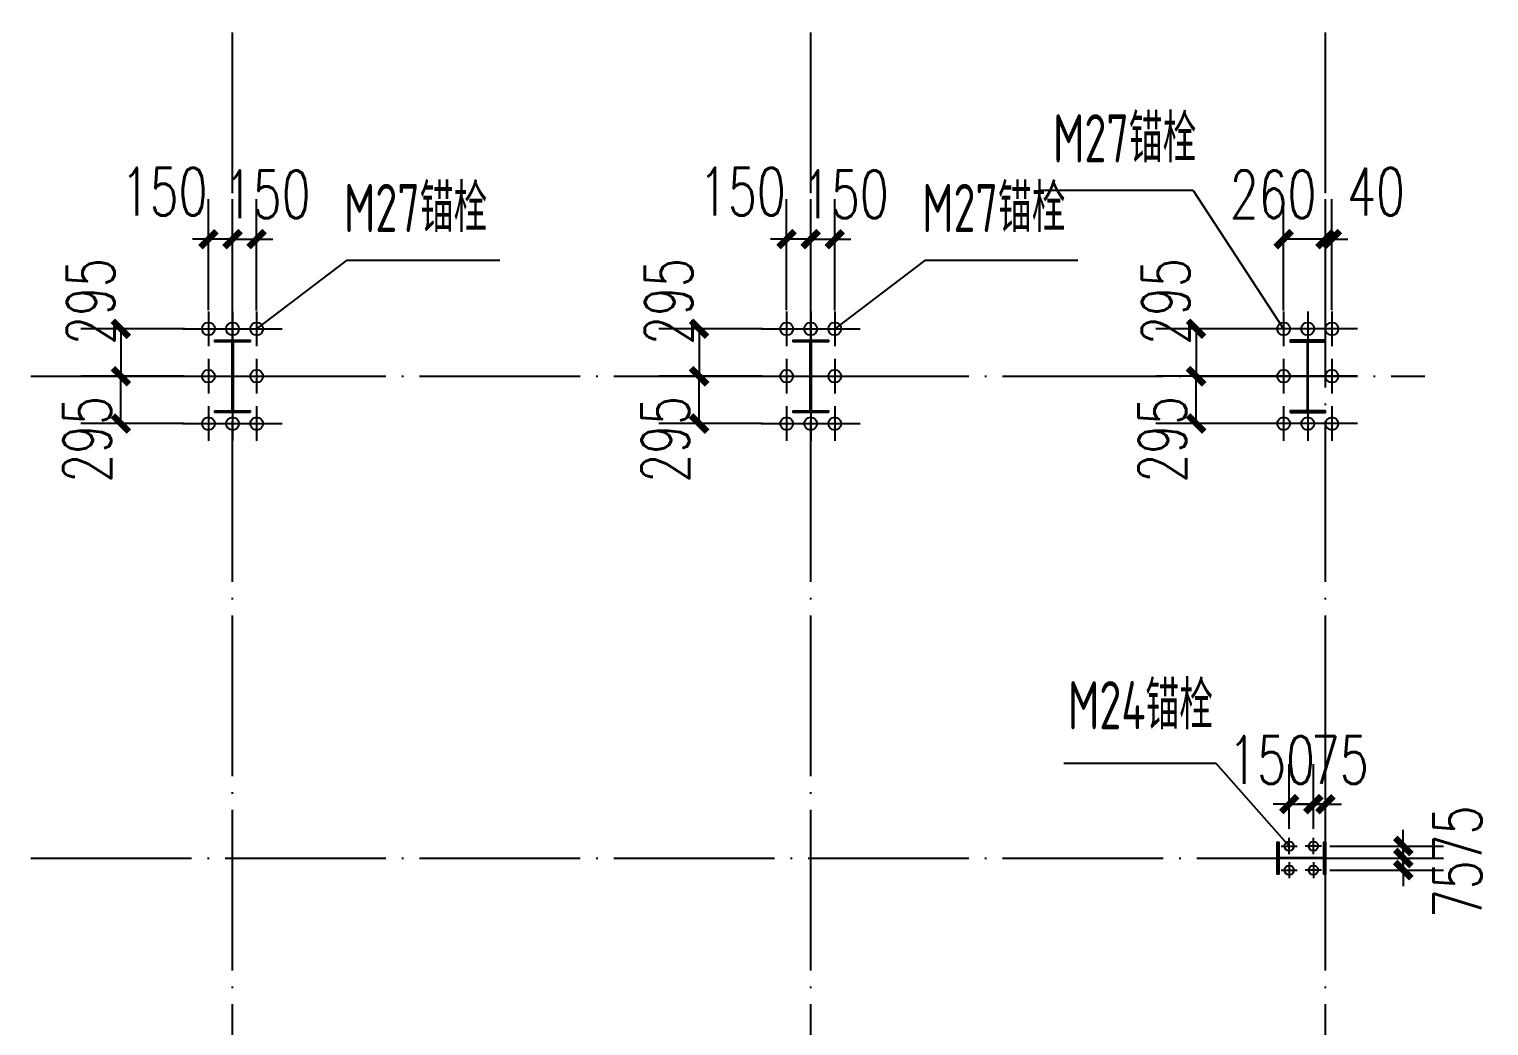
# Model space of a CAD drawing. Extents: x -33967 to 1773478, y -1022458 to -784650.
# Drawn here: x 576711 to 594888, y -994705 to -982296 of the extents above; entities that cross this region are included whole.
import ezdxf
from ezdxf.enums import TextEntityAlignment as Align

# ---------------------------------------------------------------- set-up
doc = ezdxf.new("R2010")
doc.units = 0
doc.header["$LTSCALE"] = 1000
doc.header["$MEASUREMENT"] = 0
doc.linetypes.add('DOTE', pattern=[2.42, 2, -0.2, 0.02, -0.2])
for name, color, linetype in [('AXIS', 3, 'Continuous'), ('DOTE', 1, 'DOTE'), ('GZ', 50, 'Continuous'), ('TEXT', 7, 'Continuous')]:
    doc.layers.add(name, color=color, linetype=linetype)
doc.styles.add('_TCH_DIM_T3', font='SIMPLEX', dxfattribs={"width": 0.705882, "bigfont": 'GBCBIG'})
doc.styles.add('TSSD_Label', font='tssdeng.shx', dxfattribs={"width": 0.7, "bigfont": 'hztxt.shx'})
doc.dimstyles.new('TCH-200-2', dxfattribs={"dimtxt": 595, "dimasz": 200, "dimexe": 500, "dimexo": 600, "dimgap": 252.5, "dimtad": 1, "dimdec": 0, "dimlfac": 0.5, "dimzin": 0, "dimdsep": 46, "dimtxsty": '_TCH_DIM_T3', "dimblk": 'ARCHTICK', "dimcen": 0.09, "dimclrd": 124, "dimclre": 124, "dimclrt": 7, "dimazin": 2, "dimtfac": 1, "dimtdec": 0, "dimtix": 1, "dimtmove": 2, "dimatfit": 3, "dimfxl": 1, "dimtolj": 1, "dimtzin": 0, "dimarcsym": 0})

# ---------------------------------------------------------------- blocks, each defined once
blk = doc.blocks.new('_ArchTick')
at = {"color": 0, "linetype": 'ByBlock', "const_width": 0.4}
blk.add_lwpolyline([(-0.5, -0.5), (0.5, 0.5)], dxfattribs=at)
blk = doc.blocks.new('*D1445')
at = {"color": 124, "linetype": 'ByBlock', "lineweight": -2, "transparency": 16777216}
for p, q in [((578643, -986026), (577353, -986026)), ((577853, -986026), (577853, -986617)), ((578640, -986617), (577353, -986617))]:
    blk.add_line(p, q, dxfattribs=at)
at = {"layer": 'Defpoints', "color": 0, "linetype": 'ByBlock', "transparency": 16777216}
for p in [(579243, -986026), (577853, -986617), (579240, -986617)]:
    blk.add_point(p, dxfattribs=at)
at = {"color": 124, "linetype": 'ByBlock', "lineweight": -2, "transparency": 16777216, "xscale": 200, "yscale": 200, "zscale": 200}
for p, rotation in [((577853, -986026), 90), ((577853, -986617), 270)]:
    blk.add_blockref('_ArchTick', p, dxfattribs=dict(at, rotation=rotation))
at = {"color": 7, "linetype": 'ByBlock', "transparency": 16777216, "insert": (577475, -985686), "char_height": 595, "attachment_point": 5, "rotation": 90, "style": '_TCH_DIM_T3'}
blk.add_mtext('\\A1;295', dxfattribs=at)
blk = doc.blocks.new('*D1446')
at = {"color": 124, "linetype": 'ByBlock', "lineweight": -2, "transparency": 16777216}
for p, q in [((579243, -985792), (579243, -984410)), ((579543, -985800), (579543, -984410)), ((579243, -984910), (579043, -984910)), ((579243, -984910), (579543, -984910)), ((579543, -984910), (579743, -984910))]:
    blk.add_line(p, q, dxfattribs=at)
at = {"layer": 'Defpoints', "color": 0, "linetype": 'ByBlock', "transparency": 16777216}
for p in [(579543, -984910), (579243, -986392), (579543, -986400)]:
    blk.add_point(p, dxfattribs=at)
at = {"color": 124, "linetype": 'ByBlock', "lineweight": -2, "transparency": 16777216, "xscale": 200, "yscale": 200, "zscale": 200}
blk.add_blockref('_ArchTick', (579243, -984910), dxfattribs=at)
at = {"color": 124, "linetype": 'ByBlock', "lineweight": -2, "transparency": 16777216, "xscale": 200, "yscale": 200, "zscale": 200, "rotation": 180}
blk.add_blockref('_ArchTick', (579543, -984910), dxfattribs=at)
at = {"color": 7, "linetype": 'ByBlock', "transparency": 16777216, "insert": (579675, -984352), "char_height": 595, "attachment_point": 5, "style": '_TCH_DIM_T3'}
blk.add_mtext('\\A1;150', dxfattribs=at)
blk = doc.blocks.new('*D1447')
at = {"color": 124, "linetype": 'ByBlock', "lineweight": -2, "transparency": 16777216}
for p, q in [((578943, -985792), (578943, -984410)), ((579243, -985792), (579243, -984410)), ((578943, -984910), (578743, -984910)), ((579243, -984910), (578943, -984910)), ((579243, -984910), (579443, -984910))]:
    blk.add_line(p, q, dxfattribs=at)
at = {"layer": 'Defpoints', "color": 0, "linetype": 'ByBlock', "transparency": 16777216}
for p in [(578943, -984910), (578943, -986392), (579243, -986392)]:
    blk.add_point(p, dxfattribs=at)
at = {"color": 124, "linetype": 'ByBlock', "lineweight": -2, "transparency": 16777216, "xscale": 200, "yscale": 200, "zscale": 200}
blk.add_blockref('_ArchTick', (578943, -984910), dxfattribs=at)
at = {"color": 124, "linetype": 'ByBlock', "lineweight": -2, "transparency": 16777216, "xscale": 200, "yscale": 200, "zscale": 200, "rotation": 180}
blk.add_blockref('_ArchTick', (579243, -984910), dxfattribs=at)
at = {"color": 7, "linetype": 'ByBlock', "transparency": 16777216, "insert": (578392, -984319), "char_height": 595, "attachment_point": 5, "style": '_TCH_DIM_T3'}
blk.add_mtext('\\A1;150', dxfattribs=at)
blk = doc.blocks.new('*D1448')
at = {"color": 124, "linetype": 'ByBlock', "lineweight": -2, "transparency": 16777216}
for p, q in [((578640, -986617), (577353, -986617)), ((577853, -987206), (577853, -986617)), ((578640, -987206), (577353, -987206))]:
    blk.add_line(p, q, dxfattribs=at)
at = {"layer": 'Defpoints', "color": 0, "linetype": 'ByBlock', "transparency": 16777216}
for p in [(577853, -986617), (579240, -986617), (579240, -987206)]:
    blk.add_point(p, dxfattribs=at)
at = {"color": 124, "linetype": 'ByBlock', "lineweight": -2, "transparency": 16777216, "xscale": 200, "yscale": 200, "zscale": 200}
for p, rotation in [((577853, -986617), 90), ((577853, -987206), 270)]:
    blk.add_blockref('_ArchTick', p, dxfattribs=dict(at, rotation=rotation))
at = {"color": 7, "linetype": 'ByBlock', "transparency": 16777216, "insert": (577433, -987403), "char_height": 595, "attachment_point": 5, "rotation": 90, "style": '_TCH_DIM_T3'}
blk.add_mtext('\\A1;295', dxfattribs=at)
blk = doc.blocks.new('*D1449')
at = {"color": 124, "linetype": 'ByBlock', "lineweight": -2, "transparency": 16777216}
for p, q in [((585843, -986026), (584553, -986026)), ((585053, -986026), (585053, -986617)), ((585840, -986617), (584553, -986617))]:
    blk.add_line(p, q, dxfattribs=at)
at = {"layer": 'Defpoints', "color": 0, "linetype": 'ByBlock', "transparency": 16777216}
for p in [(586443, -986026), (585053, -986617), (586440, -986617)]:
    blk.add_point(p, dxfattribs=at)
at = {"color": 124, "linetype": 'ByBlock', "lineweight": -2, "transparency": 16777216, "xscale": 200, "yscale": 200, "zscale": 200}
for p, rotation in [((585053, -986026), 90), ((585053, -986617), 270)]:
    blk.add_blockref('_ArchTick', p, dxfattribs=dict(at, rotation=rotation))
at = {"color": 7, "linetype": 'ByBlock', "transparency": 16777216, "insert": (584675, -985686), "char_height": 595, "attachment_point": 5, "rotation": 90, "style": '_TCH_DIM_T3'}
blk.add_mtext('\\A1;295', dxfattribs=at)
blk = doc.blocks.new('*D1450')
at = {"color": 124, "linetype": 'ByBlock', "lineweight": -2, "transparency": 16777216}
for p, q in [((586443, -985792), (586443, -984410)), ((586743, -985800), (586743, -984410)), ((586443, -984910), (586243, -984910)), ((586443, -984910), (586743, -984910)), ((586743, -984910), (586943, -984910))]:
    blk.add_line(p, q, dxfattribs=at)
at = {"layer": 'Defpoints', "color": 0, "linetype": 'ByBlock', "transparency": 16777216}
for p in [(586743, -984910), (586443, -986392), (586743, -986400)]:
    blk.add_point(p, dxfattribs=at)
at = {"color": 124, "linetype": 'ByBlock', "lineweight": -2, "transparency": 16777216, "xscale": 200, "yscale": 200, "zscale": 200}
blk.add_blockref('_ArchTick', (586443, -984910), dxfattribs=at)
at = {"color": 124, "linetype": 'ByBlock', "lineweight": -2, "transparency": 16777216, "xscale": 200, "yscale": 200, "zscale": 200, "rotation": 180}
blk.add_blockref('_ArchTick', (586743, -984910), dxfattribs=at)
at = {"color": 7, "linetype": 'ByBlock', "transparency": 16777216, "insert": (586875, -984352), "char_height": 595, "attachment_point": 5, "style": '_TCH_DIM_T3'}
blk.add_mtext('\\A1;150', dxfattribs=at)
blk = doc.blocks.new('*D1451')
at = {"color": 124, "linetype": 'ByBlock', "lineweight": -2, "transparency": 16777216}
for p, q in [((586143, -985792), (586143, -984410)), ((586443, -985792), (586443, -984410)), ((586143, -984910), (585943, -984910)), ((586443, -984910), (586143, -984910)), ((586443, -984910), (586643, -984910))]:
    blk.add_line(p, q, dxfattribs=at)
at = {"layer": 'Defpoints', "color": 0, "linetype": 'ByBlock', "transparency": 16777216}
for p in [(586143, -984910), (586143, -986392), (586443, -986392)]:
    blk.add_point(p, dxfattribs=at)
at = {"color": 124, "linetype": 'ByBlock', "lineweight": -2, "transparency": 16777216, "xscale": 200, "yscale": 200, "zscale": 200}
blk.add_blockref('_ArchTick', (586143, -984910), dxfattribs=at)
at = {"color": 124, "linetype": 'ByBlock', "lineweight": -2, "transparency": 16777216, "xscale": 200, "yscale": 200, "zscale": 200, "rotation": 180}
blk.add_blockref('_ArchTick', (586443, -984910), dxfattribs=at)
at = {"color": 7, "linetype": 'ByBlock', "transparency": 16777216, "insert": (585592, -984319), "char_height": 595, "attachment_point": 5, "style": '_TCH_DIM_T3'}
blk.add_mtext('\\A1;150', dxfattribs=at)
blk = doc.blocks.new('*D1452')
at = {"color": 124, "linetype": 'ByBlock', "lineweight": -2, "transparency": 16777216}
for p, q in [((585840, -986617), (584553, -986617)), ((585053, -987206), (585053, -986617)), ((585840, -987206), (584553, -987206))]:
    blk.add_line(p, q, dxfattribs=at)
at = {"layer": 'Defpoints', "color": 0, "linetype": 'ByBlock', "transparency": 16777216}
for p in [(585053, -986617), (586440, -986617), (586440, -987206)]:
    blk.add_point(p, dxfattribs=at)
at = {"color": 124, "linetype": 'ByBlock', "lineweight": -2, "transparency": 16777216, "xscale": 200, "yscale": 200, "zscale": 200}
for p, rotation in [((585053, -986617), 90), ((585053, -987206), 270)]:
    blk.add_blockref('_ArchTick', p, dxfattribs=dict(at, rotation=rotation))
at = {"color": 7, "linetype": 'ByBlock', "transparency": 16777216, "insert": (584633, -987403), "char_height": 595, "attachment_point": 5, "rotation": 90, "style": '_TCH_DIM_T3'}
blk.add_mtext('\\A1;295', dxfattribs=at)
blk = doc.blocks.new('*D1453')
at = {"color": 124, "linetype": 'ByBlock', "lineweight": -2, "transparency": 16777216}
for p, q in [((592033, -986026), (590743, -986026)), ((591243, -986026), (591243, -986617)), ((592030, -986617), (590743, -986617))]:
    blk.add_line(p, q, dxfattribs=at)
at = {"layer": 'Defpoints', "color": 0, "linetype": 'ByBlock', "transparency": 16777216}
for p in [(592633, -986026), (591243, -986617), (592630, -986617)]:
    blk.add_point(p, dxfattribs=at)
at = {"color": 124, "linetype": 'ByBlock', "lineweight": -2, "transparency": 16777216, "xscale": 200, "yscale": 200, "zscale": 200}
for p, rotation in [((591243, -986026), 90), ((591243, -986617), 270)]:
    blk.add_blockref('_ArchTick', p, dxfattribs=dict(at, rotation=rotation))
at = {"color": 7, "linetype": 'ByBlock', "transparency": 16777216, "insert": (590865, -985686), "char_height": 595, "attachment_point": 5, "rotation": 90, "style": '_TCH_DIM_T3'}
blk.add_mtext('\\A1;295', dxfattribs=at)
blk = doc.blocks.new('*D1454')
at = {"color": 124, "linetype": 'ByBlock', "lineweight": -2, "transparency": 16777216}
for p, q in [((592333, -985800), (592333, -984410)), ((592853, -985792), (592853, -984410)), ((592853, -984910), (592333, -984910))]:
    blk.add_line(p, q, dxfattribs=at)
at = {"layer": 'Defpoints', "color": 0, "linetype": 'ByBlock', "transparency": 16777216}
for p in [(592333, -984910), (592333, -986400), (592853, -986392)]:
    blk.add_point(p, dxfattribs=at)
at = {"color": 124, "linetype": 'ByBlock', "lineweight": -2, "transparency": 16777216, "xscale": 200, "yscale": 200, "zscale": 200, "rotation": 180}
blk.add_blockref('_ArchTick', (592333, -984910), dxfattribs=at)
at = {"color": 124, "linetype": 'ByBlock', "lineweight": -2, "transparency": 16777216, "xscale": 200, "yscale": 200, "zscale": 200}
blk.add_blockref('_ArchTick', (592853, -984910), dxfattribs=at)
at = {"color": 7, "linetype": 'ByBlock', "transparency": 16777216, "insert": (592201, -984352), "char_height": 595, "attachment_point": 5, "style": '_TCH_DIM_T3'}
blk.add_mtext('\\A1;260', dxfattribs=at)
blk = doc.blocks.new('*D1455')
at = {"color": 124, "linetype": 'ByBlock', "lineweight": -2, "transparency": 16777216}
for p, q in [((592853, -985792), (592853, -984410)), ((592933, -985792), (592933, -984410)), ((592853, -984910), (592653, -984910)), ((592853, -984910), (592933, -984910)), ((592933, -984910), (593133, -984910))]:
    blk.add_line(p, q, dxfattribs=at)
at = {"layer": 'Defpoints', "color": 0, "linetype": 'ByBlock', "transparency": 16777216}
for p in [(592933, -984910), (592853, -986392), (592933, -986392)]:
    blk.add_point(p, dxfattribs=at)
at = {"color": 124, "linetype": 'ByBlock', "lineweight": -2, "transparency": 16777216, "xscale": 200, "yscale": 200, "zscale": 200}
blk.add_blockref('_ArchTick', (592853, -984910), dxfattribs=at)
at = {"color": 124, "linetype": 'ByBlock', "lineweight": -2, "transparency": 16777216, "xscale": 200, "yscale": 200, "zscale": 200, "rotation": 180}
blk.add_blockref('_ArchTick', (592933, -984910), dxfattribs=at)
at = {"color": 7, "linetype": 'ByBlock', "transparency": 16777216, "insert": (593484, -984319), "char_height": 595, "attachment_point": 5, "style": '_TCH_DIM_T3'}
blk.add_mtext('\\A1;40', dxfattribs=at)
blk = doc.blocks.new('*D1456')
at = {"color": 124, "linetype": 'ByBlock', "lineweight": -2, "transparency": 16777216}
for p, q in [((592030, -986617), (590743, -986617)), ((591243, -987206), (591243, -986617)), ((592030, -987206), (590743, -987206))]:
    blk.add_line(p, q, dxfattribs=at)
at = {"layer": 'Defpoints', "color": 0, "linetype": 'ByBlock', "transparency": 16777216}
for p in [(591243, -986617), (592630, -986617), (592630, -987206)]:
    blk.add_point(p, dxfattribs=at)
at = {"color": 124, "linetype": 'ByBlock', "lineweight": -2, "transparency": 16777216, "xscale": 200, "yscale": 200, "zscale": 200}
for p, rotation in [((591243, -986617), 90), ((591243, -987206), 270)]:
    blk.add_blockref('_ArchTick', p, dxfattribs=dict(at, rotation=rotation))
at = {"color": 7, "linetype": 'ByBlock', "transparency": 16777216, "insert": (590823, -987403), "char_height": 595, "attachment_point": 5, "rotation": 90, "style": '_TCH_DIM_T3'}
blk.add_mtext('\\A1;295', dxfattribs=at)
blk = doc.blocks.new('*D1549')
at = {"color": 124, "linetype": 'ByBlock', "lineweight": -2, "transparency": 16777216}
for p, q in [((593823, -992466), (593823, -992266)), ((592908, -992466), (594323, -992466)), ((593823, -992466), (593823, -992616)), ((592908, -992616), (594323, -992616)), ((593823, -992616), (593823, -992816))]:
    blk.add_line(p, q, dxfattribs=at)
at = {"layer": 'Defpoints', "color": 0, "linetype": 'ByBlock', "transparency": 16777216}
for p in [(592308, -992466), (592308, -992616), (593823, -992616)]:
    blk.add_point(p, dxfattribs=at)
at = {"color": 124, "linetype": 'ByBlock', "lineweight": -2, "transparency": 16777216, "xscale": 200, "yscale": 200, "zscale": 200}
for p, rotation in [((593823, -992466), 270), ((593823, -992616), 90)]:
    blk.add_blockref('_ArchTick', p, dxfattribs=dict(at, rotation=rotation))
at = {"color": 7, "linetype": 'ByBlock', "transparency": 16777216, "insert": (594498, -992323), "char_height": 595, "attachment_point": 5, "rotation": 90, "style": '_TCH_DIM_T3'}
blk.add_mtext('\\A1;75', dxfattribs=at)
blk = doc.blocks.new('*D1550')
at = {"color": 124, "linetype": 'ByBlock', "lineweight": -2, "transparency": 16777216}
for p, q in [((593823, -992616), (593823, -992416)), ((592908, -992616), (594323, -992616)), ((593823, -992766), (593823, -992616)), ((592908, -992766), (594323, -992766)), ((593823, -992766), (593823, -992966))]:
    blk.add_line(p, q, dxfattribs=at)
at = {"layer": 'Defpoints', "color": 0, "linetype": 'ByBlock', "transparency": 16777216}
for p in [(592308, -992616), (593823, -992616), (592308, -992766)]:
    blk.add_point(p, dxfattribs=at)
at = {"color": 124, "linetype": 'ByBlock', "lineweight": -2, "transparency": 16777216, "xscale": 200, "yscale": 200, "zscale": 200}
for p, rotation in [((593823, -992616), 270), ((593823, -992766), 90)]:
    blk.add_blockref('_ArchTick', p, dxfattribs=dict(at, rotation=rotation))
at = {"color": 7, "linetype": 'ByBlock', "transparency": 16777216, "insert": (594498, -993005), "char_height": 595, "attachment_point": 5, "rotation": 90, "style": '_TCH_DIM_T3'}
blk.add_mtext('\\A1;75', dxfattribs=at)
blk = doc.blocks.new('*D1551')
at = {"color": 124, "linetype": 'ByBlock', "lineweight": -2, "transparency": 16777216}
for p, q in [((592703, -992252), (592703, -991445)), ((592853, -992252), (592853, -991445)), ((592703, -991945), (592503, -991945)), ((592853, -991945), (592703, -991945)), ((592853, -991945), (593053, -991945))]:
    blk.add_line(p, q, dxfattribs=at)
at = {"layer": 'Defpoints', "color": 0, "linetype": 'ByBlock', "transparency": 16777216}
for p in [(592703, -991945), (592703, -992852), (592853, -992852)]:
    blk.add_point(p, dxfattribs=at)
at = {"color": 124, "linetype": 'ByBlock', "lineweight": -2, "transparency": 16777216, "xscale": 200, "yscale": 200, "zscale": 200}
blk.add_blockref('_ArchTick', (592703, -991945), dxfattribs=at)
at = {"color": 124, "linetype": 'ByBlock', "lineweight": -2, "transparency": 16777216, "xscale": 200, "yscale": 200, "zscale": 200, "rotation": 180}
blk.add_blockref('_ArchTick', (592853, -991945), dxfattribs=at)
at = {"color": 7, "linetype": 'ByBlock', "transparency": 16777216, "insert": (593033, -991395), "char_height": 595, "attachment_point": 5, "style": '_TCH_DIM_T3'}
blk.add_mtext('\\A1;75', dxfattribs=at)
blk = doc.blocks.new('*D1552')
at = {"color": 124, "linetype": 'ByBlock', "lineweight": -2, "transparency": 16777216}
for p, q in [((592403, -992252), (592403, -991445)), ((592703, -992252), (592703, -991445)), ((592403, -991945), (592203, -991945)), ((592403, -991945), (592703, -991945)), ((592703, -991945), (592903, -991945))]:
    blk.add_line(p, q, dxfattribs=at)
at = {"layer": 'Defpoints', "color": 0, "linetype": 'ByBlock', "transparency": 16777216}
for p in [(592703, -991945), (592403, -992852), (592703, -992852)]:
    blk.add_point(p, dxfattribs=at)
at = {"color": 124, "linetype": 'ByBlock', "lineweight": -2, "transparency": 16777216, "xscale": 200, "yscale": 200, "zscale": 200}
blk.add_blockref('_ArchTick', (592403, -991945), dxfattribs=at)
at = {"color": 124, "linetype": 'ByBlock', "lineweight": -2, "transparency": 16777216, "xscale": 200, "yscale": 200, "zscale": 200, "rotation": 180}
blk.add_blockref('_ArchTick', (592703, -991945), dxfattribs=at)
at = {"color": 7, "linetype": 'ByBlock', "transparency": 16777216, "insert": (592183, -991395), "char_height": 595, "attachment_point": 5, "style": '_TCH_DIM_T3'}
blk.add_mtext('\\A1;150', dxfattribs=at)

msp = doc.modelspace()

# ---------------------------------------------------------------- linework, layer by layer
for centre, radius in [((578943.2, -986026.4), 80), ((579243.2, -986026.4), 80), ((579543.2, -986026.4), 80), ((586143.2, -986026.4), 80), ((586443.2, -986026.4), 80), ((586743.2, -986026.4), 80), ((592333.2, -986026.4), 80), ((592633.2, -986026.4), 80), ((592933.2, -986026.4), 80), ((578943.2, -986616.4), 80), ((579543.2, -986616.4), 80), ((586143.2, -986616.4), 80), ((586743.2, -986616.4), 80), ((592333.2, -986616.4), 80), ((592933.2, -986616.4), 80), ((578943.2, -987206.4), 80), ((579243.2, -987206.4), 80), ((579543.2, -987206.4), 80), ((586143.2, -987206.4), 80), ((586443.2, -987206.4), 80), ((586743.2, -987206.4), 80), ((592333.2, -987206.4), 80), ((592633.2, -987206.4), 80), ((592933.2, -987206.4), 80), ((592402.9, -992466.4), 58.5), ((592702.9, -992466.4), 58.5), ((592402.9, -992766.4), 58.5), ((592702.9, -992766.4), 58.5)]:
    msp.add_circle(centre, radius)
at = {"layer": 'AXIS'}
for p, q in [((591208.3, -984306), (589306.4, -984306)), ((591208.3, -984306), (592333.2, -986026.4)), ((580668.2, -985172.8), (579543.2, -986026.4)), ((580668.2, -985172.8), (582570, -985172.8)), ((587868.2, -985172.8), (586743.2, -986026.4)), ((587868.2, -985172.8), (589770, -985172.8)), ((578943.2, -985810.4), (578943.2, -986242.4)), ((579243.2, -985810.4), (579243.2, -986242.4)), ((579543.2, -985810.4), (579543.2, -986242.4)), ((586143.2, -985810.4), (586143.2, -986242.4)), ((586443.2, -985810.4), (586443.2, -986242.4)), ((586743.2, -985810.4), (586743.2, -986242.4)), ((592333.2, -985810.4), (592333.2, -986242.4)), ((592633.2, -985810.4), (592633.2, -986242.4)), ((592933.2, -985810.4), (592933.2, -986242.4)), ((578625.2, -986026.4), (579861.2, -986026.4)), ((585825.2, -986026.4), (587061.2, -986026.4)), ((593251.2, -986026.4), (592015.2, -986026.4)), ((578943.2, -986400.4), (578943.2, -986832.4)), ((579543.2, -986400.4), (579543.2, -986832.4)), ((586143.2, -986400.4), (586143.2, -986832.4)), ((586743.2, -986400.4), (586743.2, -986832.4)), ((592333.2, -986400.4), (592333.2, -986832.4)), ((592933.2, -986400.4), (592933.2, -986832.4)), ((578625.2, -986616.4), (579861.2, -986616.4)), ((585825.2, -986616.4), (587061.2, -986616.4)), ((593251.2, -986616.4), (592015.2, -986616.4)), ((578943.2, -986990.4), (578943.2, -987422.4)), ((579243.2, -986990.4), (579243.2, -987422.4)), ((579543.2, -986990.4), (579543.2, -987422.4)), ((586143.2, -986990.4), (586143.2, -987422.4)), ((586443.2, -986990.4), (586443.2, -987422.4)), ((586743.2, -986990.4), (586743.2, -987422.4)), ((592333.2, -986990.4), (592333.2, -987422.4)), ((592633.2, -986990.4), (592633.2, -987422.4)), ((592933.2, -986990.4), (592933.2, -987422.4)), ((578625.2, -987206.4), (579861.2, -987206.4)), ((585825.2, -987206.4), (587061.2, -987206.4)), ((593251.2, -987206.4), (592015.2, -987206.4)), ((589594.1, -991435), (591489.9, -991435)), ((591489.9, -991435), (592402.9, -992466.4)), ((592302.2, -992466.4), (592503.5, -992466.4)), ((592402.9, -992567.1), (592402.9, -992365.8)), ((592803.5, -992466.4), (592602.2, -992466.4)), ((592702.9, -992567.1), (592702.9, -992365.8)), ((592302.2, -992766.4), (592503.5, -992766.4)), ((592402.9, -992665.8), (592402.9, -992867.1)), ((592803.5, -992766.4), (592602.2, -992766.4)), ((592702.9, -992665.8), (592702.9, -992867.1))]:
    msp.add_line(p, q, dxfattribs=at)
at = {"layer": 'DOTE'}
for p, q in [((579243.2, -1006116.4), (579243.2, -949116.4)), ((586443.2, -1006116.4), (586443.2, -949116.4)), ((592853.2, -1006116.4), (592853.2, -949116.4)), ((535593.2, -986616.4), (594093.2, -986616.4)), ((535593.2, -992616.4), (594093.2, -992616.4))]:
    msp.add_line(p, q, dxfattribs=at)
at = {"layer": 'GZ'}
for points in [[(579463.2, -987066.8), (579023.2, -987066.8), (579023.2, -987046.8), (579229.5, -987046.8), (579237.2, -987036.8), (579237.2, -986196.1), (579229.5, -986186.8), (579023.2, -986186.8), (579023.2, -986166.8), (579463.2, -986166.8), (579463.2, -986186.8), (579257.2, -986186.8), (579249.2, -986195.7), (579249.2, -987036.8), (579257.2, -987046.8), (579463.2, -987046.8), (579463.2, -987066.8)], [(586663.2, -987066.8), (586223.2, -987066.8), (586223.2, -987046.8), (586429.5, -987046.8), (586437.2, -987036.8), (586437.2, -986196.1), (586429.5, -986186.8), (586223.2, -986186.8), (586223.2, -986166.8), (586663.2, -986166.8), (586663.2, -986186.8), (586457.2, -986186.8), (586449.2, -986195.7), (586449.2, -987036.8), (586457.2, -987046.8), (586663.2, -987046.8), (586663.2, -987066.8)], [(592413.2, -987066.8), (592853.2, -987066.8), (592853.2, -987046.8), (592646.9, -987046.8), (592639.2, -987036.8), (592639.2, -986196.1), (592646.9, -986186.8), (592853.2, -986186.8), (592853.2, -986166.8), (592413.2, -986166.8), (592413.2, -986186.8), (592619.2, -986186.8), (592627.2, -986195.7), (592627.2, -987036.8), (592619.2, -987046.8), (592413.2, -987046.8), (592413.2, -987066.8)], [(592853.2, -992416.4), (592853.2, -992816.4), (592833.2, -992816.4), (592833.2, -992630.1), (592823.2, -992622.4), (592282.5, -992622.4), (592273.2, -992630.1), (592273.2, -992816.4), (592253.2, -992816.4), (592253.2, -992416.4), (592273.2, -992416.4), (592273.2, -992602.4), (592282.2, -992610.4), (592823.2, -992610.4), (592833.2, -992602.4), (592833.2, -992416.4), (592853.2, -992416.4)]]:
    msp.add_lwpolyline(points, close=True, dxfattribs=at)

# ---------------------------------------------------------------- texts
at = {"layer": 'TEXT', "style": 'TSSD_Label', "width": 0.7}
for s, p in [('M27锚栓', (590353.4, -984134.5)), ('M27锚栓', (581523, -985001.3)), ('M27锚栓', (588723, -985001.3)), ('M24锚栓', (590549.6, -991192.7))]:
    msp.add_text(s, height=600, dxfattribs=at).set_placement(p, align=Align.BOTTOM_CENTER)

# ---------------------------------------------------------------- dimensions: what is measured, and where the dimension line sits
at = {"linetype": 'ByBlock'}
for base, p1, p2, picture, middle in [((578943.2, -984910.4), (579243.2, -986391.7), (578943.2, -986391.7), '*D1447', (578392.3, -984319.4)), ((586143.2, -984910.4), (586443.2, -986391.7), (586143.2, -986391.7), '*D1451', (585592.3, -984319.4))]:
    dim = msp.add_linear_dim(base=base, p1=p1, p2=p2, dimstyle='TCH-200-2', dxfattribs=at)
    dim.commit()
    dim.dimension.update_dxf_attribs({"geometry": picture, "text_midpoint": middle, "dimtype": 128})
for base, p1, p2, angle, picture, middle in [((592933.2, -984910.4), (592853.2, -986391.7), (592933.2, -986391.7), 180, '*D1455', (593484.1, -984319.4)), ((579543.2, -984910.4), (579243.2, -986391.7), (579543.2, -986400.4), 180, '*D1446', (579675.3, -984351.7)), ((586743.2, -984910.4), (586443.2, -986391.7), (586743.2, -986400.4), 180, '*D1450', (586875.3, -984351.7)), ((592333.2, -984910.4), (592853.2, -986391.7), (592333.2, -986400.4), 0, '*D1454', (592201.1, -984351.7)), ((577852.7, -986616.5), (579243.2, -986026.4), (579240.2, -986616.5), 270, '*D1445', (577475.3, -985686.4)), ((585052.7, -986616.5), (586443.2, -986026.4), (586440.2, -986616.5), 270, '*D1449', (584675.3, -985686.4)), ((591242.7, -986616.5), (592633.2, -986026.4), (592630.2, -986616.5), 270, '*D1453', (590865.3, -985686.4)), ((577852.7, -986616.5), (579240.2, -987206.4), (579240.2, -986616.5), 90, '*D1448', (577433, -987403.4)), ((585052.7, -986616.5), (586440.2, -987206.4), (586440.2, -986616.5), 90, '*D1452', (584633, -987403.4)), ((591242.7, -986616.5), (592630.2, -987206.4), (592630.2, -986616.5), 90, '*D1456', (590823, -987403.4)), ((592702.6, -991944.7), (592402.9, -992852), (592702.6, -992852), 180, '*D1552', (592182.9, -991394.7)), ((592702.6, -991944.7), (592852.6, -992852), (592702.6, -992852), 180, '*D1551', (593032.7, -991394.7)), ((593823.2, -992616.4), (592307.9, -992466.4), (592307.9, -992616.4), 90, '*D1549', (594497.6, -992323.1)), ((593823.2, -992616.4), (592307.9, -992766.4), (592307.9, -992616.4), 270, '*D1550', (594497.6, -993005.1))]:
    dim = msp.add_linear_dim(base=base, p1=p1, p2=p2, angle=angle, dimstyle='TCH-200-2', dxfattribs=at)
    dim.commit()
    dim.dimension.update_dxf_attribs({"geometry": picture, "text_midpoint": middle, "dimtype": 128})

doc.saveas('drawing.dxf')
